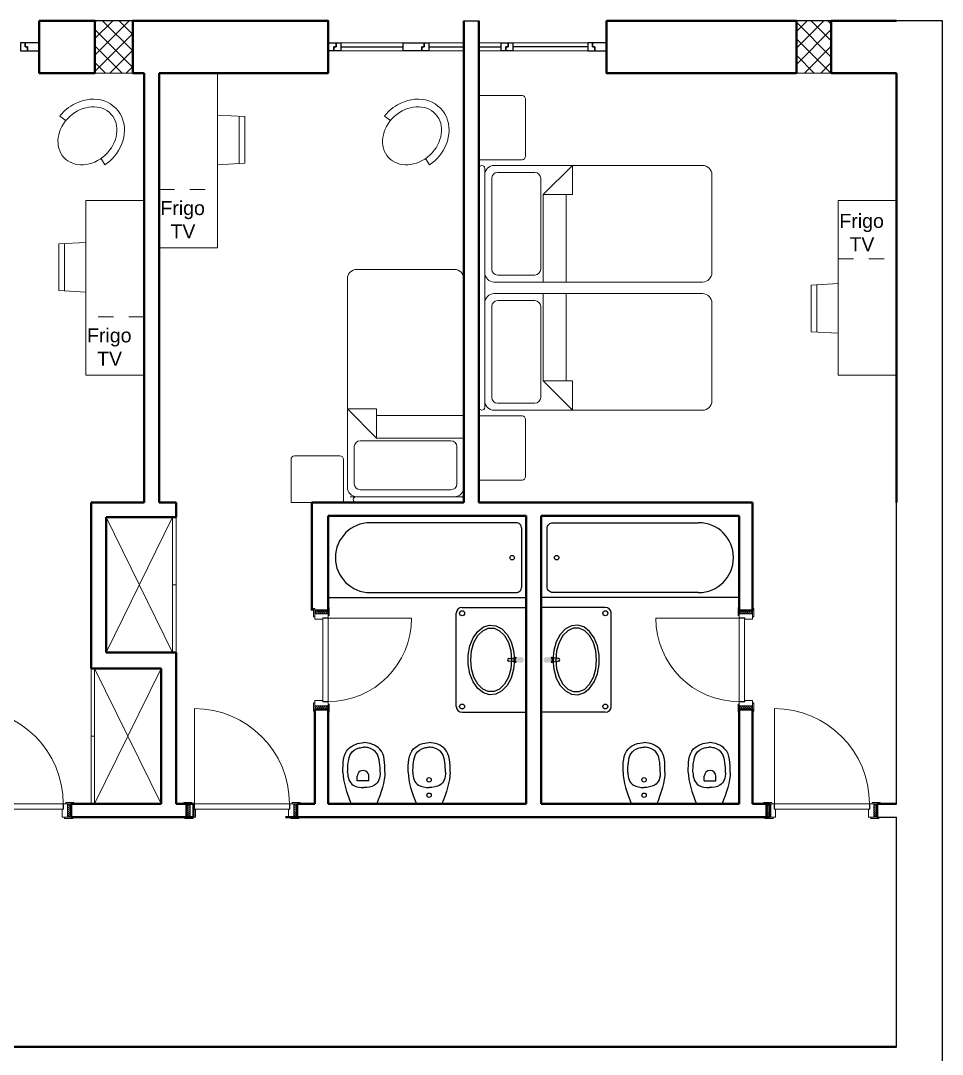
# Model space of a CAD drawing. Header units: inches. Extents: x -2770 to 3095, y -2847 to 3009.
# Drawn here: x 52 to 58.03, y 125.98 to 132.74 of the extents above; entities that cross this region are included whole.
import ezdxf

# ---------------------------------------------------------------- set-up
doc = ezdxf.new("R2010")
doc.units = ezdxf.units.IN
doc.header["$LTSCALE"] = 0.1
doc.header["$MEASUREMENT"] = 0
doc.linetypes.add('HIDDEN', pattern=[0.375, 0.25, -0.125])
for name, color, linetype, lineweight in [('ARREDI attrezzature - furniture', 175, 'Continuous', 9), ('MURATURA sezioni - section wall', 7, 'Continuous', 40), ('PILASTRI struttura - structure', 7, 'Continuous', 13), ('PORTE finestre - doors windows', 252, 'Continuous', 5), ('PROIEZIONI finissime - fine lines', 251, 'Continuous', 9)]:
    doc.layers.add(name, color=color, linetype=linetype, lineweight=lineweight)
for name, color, linetype in [('ARREDI igienici - bathroom', 173, 'Continuous'), ('MONTANTI sezioni - windows structure section', 2, 'Continuous'), ('SCRITTE - txt', 252, 'Continuous')]:
    doc.layers.add(name, color=color, linetype=linetype)
doc.layers.add('MURATURE tratteggi - wall hatch', color=7, linetype='Continuous', lineweight=18, true_color=0x949494)
doc.layers.add('VETRATE sezioni - windows sections', color=7, linetype='Continuous', true_color=0x4d79ff)
doc.styles.get("Standard").update_dxf_attribs({"font": 'Arial.ttf'})

msp = doc.modelspace()

# ---------------------------------------------------------------- hatches: boundary and pattern name
at = {"layer": 'ARREDI igienici - bathroom', "linetype": 'Continuous'}
for points in [[(55.18343, 128.5621, -0.3781731), (55.19089, 128.57056), (55.23121, 128.57561, -0.1210196), (55.23846, 128.5781), (55.26368, 128.57992, -0.5245356), (55.28946, 128.5621)], [(55.52498, 128.5621, 0.3781731), (55.51752, 128.57056), (55.4772, 128.57561, 0.1210196), (55.46995, 128.5781), (55.44473, 128.57992, 0.5245356), (55.41895, 128.5621)], [(55.18343, 128.5621, 0.3781731), (55.19089, 128.55365), (55.23121, 128.5486, 0.1210196), (55.23846, 128.54611), (55.26368, 128.54429, 0.5245356), (55.28946, 128.5621)], [(55.52498, 128.5621, -0.3781731), (55.51752, 128.55365), (55.4772, 128.5486, -0.1210196), (55.46995, 128.54611), (55.44473, 128.54429, -0.5245356), (55.41895, 128.5621)]]:
    msp.add_hatch(color=256, dxfattribs=at).paths.add_polyline_path(points, flags=0)
at = {"layer": 'MURATURE tratteggi - wall hatch', "linetype": 'Continuous'}
h = msp.add_hatch(dxfattribs=at)
h.set_pattern_fill('NET', color=256, scale=0.609375, angle=45, style=0)
h.set_pattern_definition([(45, (-95.12041, 20.45905), (-0.05386165, 0.05386165), []), (135, (-95.12041, 20.45905), (-0.05386165, -0.05386165), [])])
h.paths.add_polyline_path([(52.4848, 132.74014), (52.73236, 132.74014), (52.73236, 132.39736), (52.4848, 132.39736)])
h = msp.add_hatch(dxfattribs=at)
h.set_pattern_fill('NET', color=256, scale=0.609375, angle=45, style=0)
h.set_pattern_definition([(45, (-112.83079, 25.029454), (-0.05386165, 0.05386165), []), (135, (-112.83079, 25.029454), (-0.05386165, -0.05386165), [])])
h.paths.add_polyline_path([(57.07226, 132.74014), (57.30077, 132.74014), (57.30077, 132.39736), (57.07226, 132.39736)])
at = {"layer": 'PORTE finestre - doors windows'}
h = msp.add_hatch(dxfattribs=at)
h.set_pattern_fill('ANSI31', color=135, scale=0.076172, angle=90, style=0)
h.set_pattern_definition([(315, (21.581453, 126.654938), (0.0067327062, 0.0067327062), [])])
h.paths.add_polyline_path([(53.92351, 128.88203), (54.00843, 128.88203), (54.00843, 128.86298), (53.92351, 128.86298)])
h = msp.add_hatch(dxfattribs=at)
h.set_pattern_fill('ANSI31', color=135, scale=0.076172, angle=-90, style=0)
h.set_pattern_definition([(225, (89.126958, 126.654938), (-0.0067327062, 0.0067327062), [])])
h.paths.add_polyline_path([(56.7849, 128.88203), (56.69998, 128.88203), (56.69998, 128.86298), (56.7849, 128.86298)])
h = msp.add_hatch(dxfattribs=at)
h.set_pattern_fill('ANSI31', color=135, scale=0.076172, angle=90, style=0)
h.set_pattern_definition([(45, (21.581453, 130.46927), (0.0067327062, -0.0067327062), [])])
h.paths.add_polyline_path([(53.92351, 128.24218), (54.00843, 128.24218), (54.00843, 128.26123), (53.92351, 128.26123)])
h = msp.add_hatch(dxfattribs=at)
h.set_pattern_fill('ANSI31', color=135, scale=0.076172, angle=-90, style=0)
h.set_pattern_definition([(135, (89.126958, 130.46927), (-0.0067327062, -0.0067327062), [])])
h.paths.add_polyline_path([(56.7849, 128.24218), (56.69998, 128.24218), (56.69998, 128.26123), (56.7849, 128.26123)])
h = msp.add_hatch(dxfattribs=at)
h.set_pattern_fill('ANSI31', color=135, scale=0.076172, angle=90, style=0)
h.set_pattern_definition([(135, (50.097191, 95.193068), (0.0067327062, 0.0067327062), [])])
h.paths.add_polyline_path([(52.32428, 127.53513), (52.32428, 127.62005), (52.30524, 127.62005), (52.30524, 127.53513)])
h = msp.add_hatch(dxfattribs=at)
h.set_pattern_fill('ANSI31', color=135, scale=0.076172, angle=90, style=0)
h.set_pattern_definition([(45, (55.3151795, 95.193068), (-0.0067327062, 0.0067327062), [])])
h.paths.add_polyline_path([(53.08809, 127.53513), (53.08809, 127.62005), (53.10713, 127.62005), (53.10713, 127.53513)])
h = msp.add_hatch(dxfattribs=at)
h.set_pattern_fill('ANSI31', color=135, scale=0.076172, angle=90, style=0)
h.set_pattern_definition([(135, (51.57702, 95.193068), (0.0067327062, 0.0067327062), [])])
h.paths.add_polyline_path([(53.80411, 127.53513), (53.80411, 127.62005), (53.78506, 127.62005), (53.78506, 127.53513)])
h = msp.add_hatch(dxfattribs=at)
h.set_pattern_fill('ANSI31', color=135, scale=0.076172, angle=90, style=0)
h.set_pattern_definition([(45, (59.108539, 95.193068), (-0.0067327062, 0.0067327062), [])])
h.paths.add_polyline_path([(56.88145, 127.53513), (56.88145, 127.62005), (56.90049, 127.62005), (56.90049, 127.53513)])
h = msp.add_hatch(dxfattribs=at)
h.set_pattern_fill('ANSI31', color=135, scale=0.076172, angle=90, style=0)
h.set_pattern_definition([(135, (55.370379, 95.193068), (0.0067327062, 0.0067327062), [])])
h.paths.add_polyline_path([(57.59747, 127.53513), (57.59747, 127.62005), (57.57842, 127.62005), (57.57842, 127.53513)])

# ---------------------------------------------------------------- linework, layer by layer
for p, q in [((54.00977, 132.74014), (52.12071, 132.74014)), ((54.89717, 132.74014), (54.99619, 132.74014)), ((58.02696, 132.74014), (55.83028, 132.74014)), ((58.02696, 124.57989), (58.02696, 132.74014)), ((57.72696, 127.62139), (57.72696, 132.39736)), ((57.60128, 127.53379), (57.72696, 127.53379)), ((57.72696, 126.03379), (57.72696, 127.53379))]:
    msp.add_line(p, q)
at = {"layer": 'ARREDI attrezzature - furniture', "color": 0}
msp.add_line((57.72696, 132.34078), (57.72696, 130.86305), dxfattribs=at)
at = {"layer": 'ARREDI attrezzature - furniture', "linetype": 'Continuous'}
for p, q in [((52.29526, 132.08793), (52.25491, 132.11674)), ((54.41837, 132.08793), (54.37802, 132.11674)), ((52.52448, 131.83965), (52.54999, 131.79712)), ((54.64759, 131.83965), (54.6731, 131.79712)), ((54.9962, 131.77466), (54.9962, 130.21313)), ((55.03428, 131.77466), (55.03428, 130.25503)), ((55.41709, 131.60289), (55.6079, 131.7937)), ((55.41709, 131.60289), (55.6079, 131.60289)), ((55.41709, 130.38491), (55.6079, 130.38491)), ((55.41709, 130.38491), (55.6079, 130.19409)), ((54.32627, 130.01132), (54.13546, 130.20214)), ((54.32627, 130.01132), (54.32627, 130.20214)), ((55.03428, 130.25503), (55.03428, 130.21313)), ((53.9355, 129.59043), (54.87813, 129.59043)), ((54.1545, 129.62852), (54.83624, 129.62852)), ((54.23448, 129.62852), (54.19258, 129.62852)), ((54.83624, 129.62852), (54.87813, 129.62852)), ((52.5587, 128.61046), (52.99288, 129.49405)), ((52.99288, 128.61046), (52.5587, 129.49405)), ((52.99288, 128.61046), (52.99288, 129.49405)), ((53.01573, 128.61046), (53.01573, 129.49405)), ((53.01573, 129.05226), (52.99288, 129.05226)), ((52.45967, 128.50498), (52.45967, 127.62139)), ((52.48253, 128.50498), (52.48253, 127.62139)), ((52.91671, 128.50498), (52.48253, 127.62139)), ((52.48253, 128.50498), (52.91671, 127.62139)), ((52.45967, 128.06318), (52.48253, 128.06318))]:
    msp.add_line(p, q, dxfattribs=at)
at = {"layer": 'ARREDI attrezzature - furniture'}
for p, q in [((53.46395, 132.11318), (53.28614, 132.12311)), ((53.42696, 132.11525), (53.42696, 131.80643)), ((53.46395, 131.8085), (53.46395, 132.11318)), ((53.46395, 131.8085), (53.46395, 132.11318)), ((53.46395, 131.8085), (53.28614, 131.79857)), ((52.24759, 131.28101), (52.4254, 131.29093)), ((52.24759, 130.97632), (52.24759, 131.28101)), ((52.24759, 130.97632), (52.24759, 131.28101)), ((52.28457, 131.28307), (52.28457, 130.97425)), ((57.16829, 131.01147), (57.3461, 131.0214)), ((57.16829, 131.01147), (57.16829, 130.70679)), ((57.16829, 131.01147), (57.16829, 130.70679)), ((57.20528, 130.70472), (57.20528, 131.01354)), ((52.24759, 130.97632), (52.4254, 130.96639)), ((57.16829, 130.70679), (57.3461, 130.69686))]:
    msp.add_line(p, q, dxfattribs=at)
at = {"layer": 'ARREDI attrezzature - furniture', "linetype": 'Continuous', "lineweight": 0}
for p, q in [((56.4587, 131.7937), (55.09522, 131.7937)), ((55.6079, 131.7937), (55.6079, 131.60289)), ((55.07999, 131.11577), (55.07999, 131.70991)), ((55.11807, 131.748), (55.36182, 131.748)), ((55.39991, 131.70991), (55.39991, 131.11577)), ((56.51963, 131.73276), (56.51963, 131.09292)), ((55.41709, 131.03198), (55.41709, 131.60289)), ((55.56575, 131.03198), (55.56575, 131.60289)), ((54.19639, 131.11387), (54.83624, 131.11387)), ((55.36182, 131.07769), (55.11807, 131.07769)), ((54.13546, 131.05293), (54.13546, 129.68945)), ((54.89717, 131.05293), (54.89717, 129.68945)), ((56.4587, 131.03198), (55.09522, 131.03198)), ((56.4587, 130.95581), (55.09522, 130.95581)), ((55.41709, 130.38491), (55.41709, 130.95581)), ((55.56575, 130.38491), (55.56575, 130.95581)), ((55.07999, 130.87202), (55.07999, 130.27788)), ((55.36182, 130.91011), (55.11807, 130.91011)), ((55.39991, 130.27788), (55.39991, 130.87202)), ((56.51963, 130.89487), (56.51963, 130.25503)), ((55.6079, 130.19409), (55.6079, 130.38491)), ((54.13546, 130.20214), (54.32627, 130.20214)), ((55.11807, 130.2398), (55.36182, 130.2398)), ((54.89717, 130.15998), (54.32627, 130.15998)), ((56.4587, 130.19409), (55.09522, 130.19409)), ((54.81338, 129.99414), (54.21924, 129.99414)), ((54.89717, 130.01132), (54.32627, 130.01132)), ((54.18116, 129.95605), (54.18116, 129.7123)), ((54.85147, 129.7123), (54.85147, 129.95605)), ((54.21924, 129.67422), (54.81338, 129.67422))]:
    msp.add_line(p, q, dxfattribs=at)
at = {"layer": 'ARREDI attrezzature - furniture', "linetype": 'HIDDEN', "ltscale": 0.3}
for p, q in [((52.90528, 131.63564), (53.28614, 131.63564)), ((57.3461, 131.18433), (57.72696, 131.18433)), ((52.80626, 130.80347), (52.4254, 130.80347))]:
    msp.add_line(p, q, dxfattribs=at)
at = {"layer": 'ARREDI attrezzature - furniture', "color": 0, "flags": 128}
for points in [[(52.90528, 131.25479), (53.28614, 131.25479), (53.28614, 132.39736)], [(52.4254, 131.56519), (52.80626, 131.56519), (52.80626, 130.42261)], [(52.80626, 130.42261), (52.4254, 130.42261), (52.4254, 131.56519)], [(57.3461, 130.42261), (57.72696, 130.42261), (57.72696, 131.56519)], [(57.72696, 131.56519), (57.3461, 131.56519), (57.3461, 130.42261)]]:
    msp.add_lwpolyline(points, dxfattribs=at)
at = {"layer": 'ARREDI attrezzature - furniture', "linetype": 'Continuous', "lineweight": 0}
for points in [[(54.9962, 132.25038), (55.27803, 132.25038, -0.4142136), (55.30088, 132.22753), (55.30088, 131.85429, -0.4142136), (55.27803, 131.83144), (54.9962, 131.83144)], [(54.9962, 129.73741), (55.27803, 129.73741, 0.4142136), (55.30088, 129.76026), (55.30088, 130.1335, 0.4142136), (55.27803, 130.15636), (54.9962, 130.15636)], [(53.76716, 129.59043), (53.76716, 129.87227, -0.4142136), (53.79001, 129.89512), (54.08708, 129.89512, -0.4142136), (54.10993, 129.87227), (54.10993, 129.59043)]]:
    msp.add_lwpolyline(points, format="xyb", close=True, dxfattribs=at)
at = {"layer": 'ARREDI attrezzature - furniture', "linetype": 'Continuous'}
for centre, start, end in [((55.01524, 131.77466), 0, 180), ((55.01524, 130.21313), 180, 0), ((54.19258, 129.60947), 90, 270), ((54.87813, 129.60947), 270, 90)]:
    msp.add_arc(centre, 0.01904, start, end, dxfattribs=at)
at = {"layer": 'ARREDI attrezzature - furniture', "linetype": 'Continuous', "lineweight": 0}
for centre, radius, start, end in [((55.09522, 131.73276), 0.06094, 90, 180), ((56.4587, 131.73276), 0.06094, 0, 90), ((55.11807, 131.70991), 0.03809, 90, 180), ((55.36182, 131.70991), 0.03809, 0, 90), ((54.19639, 131.05293), 0.06094, 90, 180), ((54.83624, 131.05293), 0.06094, 0, 90), ((55.09522, 131.09292), 0.06094, 180, 270), ((55.11807, 131.11577), 0.03809, 180, 270), ((55.36182, 131.11577), 0.03809, 270, 0), ((56.4587, 131.09292), 0.06094, 270, 0), ((55.09522, 130.89487), 0.06094, 90, 180), ((56.4587, 130.89487), 0.06094, 0, 90), ((55.11807, 130.87202), 0.03809, 90, 180), ((55.36182, 130.87202), 0.03809, 360, 90), ((55.11807, 130.27788), 0.03809, 180, 270), ((55.36182, 130.27788), 0.03809, 270, 0), ((55.09522, 130.25503), 0.06094, 180, 270), ((56.4587, 130.25503), 0.06094, 270, 0), ((54.21924, 129.95605), 0.03809, 90, 180), ((54.81338, 129.95605), 0.03809, 0, 90), ((54.19639, 129.68945), 0.06094, 180, 270), ((54.21924, 129.7123), 0.03809, 180, 270), ((54.81338, 129.7123), 0.03809, 270, 0), ((54.83624, 129.68945), 0.06094, 270, 0)]:
    msp.add_arc(centre, radius, start, end, dxfattribs=at)
at = {"layer": 'ARREDI attrezzature - furniture', "linetype": 'Continuous'}
for centre in [(52.43571, 131.98764), (54.55882, 131.98764)]:
    msp.add_ellipse(centre, major_axis=(-0.15391, -0.14209), ratio=0.8181818, start_param=-1.5707963, end_param=4.712389, dxfattribs=at)
for points in [[(52.54999, 131.79712), (52.59829, 131.82997), (52.63742, 131.87738), (52.68307, 131.98967), (52.68491, 132.05634), (52.63514, 132.16708), (52.58314, 132.20822), (52.46335, 132.23505), (52.39703, 132.22244), (52.32112, 132.17901), (52.30263, 132.16542), (52.28587, 132.14995), (52.27473, 132.13967), (52.26436, 132.12854), (52.25491, 132.11674)], [(54.6731, 131.79712), (54.7214, 131.82997), (54.76053, 131.87738), (54.80618, 131.98967), (54.80802, 132.05634), (54.75825, 132.16708), (54.70625, 132.20822), (54.58646, 132.23505), (54.52014, 132.22244), (54.44423, 132.17901), (54.42574, 132.16542), (54.40897, 132.14995), (54.39784, 132.13967), (54.38747, 132.12854), (54.37802, 132.11674)]]:
    msp.add_open_spline(points, degree=3, knots=[1.3888522, 1.3888522, 1.3888522, 1.3888522, 2.091972, 2.091972, 2.874194, 2.874194, 3.656416, 3.656416, 4.438638, 4.438638, 4.712389, 4.712389, 4.712389, 4.8943341, 4.8943341, 4.8943341, 4.8943341], dxfattribs=at)
at = {"layer": 'ARREDI igienici - bathroom'}
for p, q in [((54.00977, 128.96963), (55.30469, 128.96963)), ((56.69864, 128.96963), (55.40372, 128.96963)), ((54.20029, 127.77049), (54.20029, 127.80096)), ((54.27646, 127.77049), (54.20029, 127.77049)), ((54.27646, 127.77049), (54.27646, 127.80095)), ((56.47004, 127.77049), (56.47004, 127.80095)), ((56.47004, 127.77049), (56.54621, 127.77049)), ((56.54621, 127.77049), (56.54621, 127.80096)), ((54.3274, 127.62148), (54.16051, 127.6213)), ((54.75396, 127.62174), (54.58707, 127.62156)), ((55.99254, 127.62174), (56.15942, 127.62156)), ((56.4191, 127.62148), (56.58599, 127.6213))]:
    msp.add_line(p, q, dxfattribs=at)
at = {"layer": 'ARREDI igienici - bathroom', "linetype": 'Continuous'}
for p, q in [((54.84766, 128.25742), (54.84766, 128.86679)), ((54.88575, 128.90488), (55.30469, 128.90488)), ((55.82266, 128.90488), (55.40372, 128.90488)), ((55.86075, 128.25742), (55.86075, 128.86679)), ((54.98832, 128.74853), (55.02516, 128.77712)), ((55.02516, 128.77712), (55.06578, 128.78977)), ((55.06578, 128.78977), (55.10717, 128.78553)), ((55.10717, 128.78553), (55.14627, 128.76472)), ((55.60124, 128.78553), (55.56214, 128.76472)), ((55.64263, 128.78977), (55.60124, 128.78553)), ((55.68325, 128.77712), (55.64263, 128.78977)), ((55.72009, 128.74853), (55.68325, 128.77712)), ((54.958, 128.70612), (54.98832, 128.74853)), ((54.96377, 128.67535), (54.98867, 128.72041)), ((54.98867, 128.72041), (55.02067, 128.75265)), ((55.02067, 128.75265), (55.05716, 128.76944)), ((55.05716, 128.76944), (55.09519, 128.76944)), ((55.09519, 128.76944), (55.13169, 128.75265)), ((55.13169, 128.75265), (55.16368, 128.72041)), ((55.14627, 128.76472), (55.18016, 128.72888)), ((55.16368, 128.72041), (55.18859, 128.67535)), ((55.18016, 128.72888), (55.20634, 128.68067)), ((55.52825, 128.72888), (55.50207, 128.68067)), ((55.54473, 128.72041), (55.51982, 128.67535)), ((55.56214, 128.76472), (55.52825, 128.72888)), ((55.57672, 128.75265), (55.54473, 128.72041)), ((55.61322, 128.76944), (55.57672, 128.75265)), ((55.65125, 128.76944), (55.61322, 128.76944)), ((55.68774, 128.75265), (55.65125, 128.76944)), ((55.71974, 128.72041), (55.68774, 128.75265)), ((55.74464, 128.67535), (55.71974, 128.72041)), ((55.75041, 128.70612), (55.72009, 128.74853)), ((54.92525, 128.59318), (54.93645, 128.65302)), ((54.93645, 128.65302), (54.958, 128.70612)), ((54.94797, 128.62112), (54.96377, 128.67535)), ((55.18859, 128.67535), (55.20439, 128.62112)), ((55.20634, 128.68067), (55.22287, 128.62367)), ((55.50207, 128.68067), (55.48554, 128.62367)), ((55.51982, 128.67535), (55.50402, 128.62112)), ((55.76044, 128.62112), (55.74464, 128.67535)), ((55.77196, 128.65302), (55.75041, 128.70612)), ((55.78316, 128.59318), (55.77196, 128.65302)), ((54.92525, 128.53103), (54.92525, 128.59318)), ((54.94256, 128.5621), (54.94797, 128.62112)), ((55.19089, 128.57056), (55.23121, 128.57561)), ((55.20439, 128.62112), (55.2098, 128.5621)), ((55.22287, 128.62367), (55.22852, 128.5621)), ((55.51752, 128.57056), (55.4772, 128.57561)), ((55.48554, 128.62367), (55.47989, 128.5621)), ((55.50402, 128.62112), (55.49861, 128.5621)), ((55.76585, 128.5621), (55.76044, 128.62112)), ((55.78316, 128.53103), (55.78316, 128.59318)), ((54.93645, 128.47119), (54.92525, 128.53103)), ((54.94797, 128.50309), (54.94256, 128.5621)), ((55.23121, 128.5486), (55.19089, 128.55365)), ((55.2098, 128.5621), (55.20439, 128.50309)), ((55.22852, 128.5621), (55.22287, 128.50054)), ((55.4772, 128.5486), (55.51752, 128.55365)), ((55.47989, 128.5621), (55.48554, 128.50054)), ((55.49861, 128.5621), (55.50402, 128.50309)), ((55.76044, 128.50309), (55.76585, 128.5621)), ((55.77196, 128.47119), (55.78316, 128.53103)), ((54.958, 128.41809), (54.93645, 128.47119)), ((54.96377, 128.44885), (54.94797, 128.50309)), ((54.98867, 128.4038), (54.96377, 128.44885)), ((55.18859, 128.44885), (55.16368, 128.4038)), ((55.20634, 128.44354), (55.18016, 128.39533)), ((55.20439, 128.50309), (55.18859, 128.44885)), ((55.22287, 128.50054), (55.20634, 128.44354)), ((55.48554, 128.50054), (55.50207, 128.44354)), ((55.50207, 128.44354), (55.52825, 128.39533)), ((55.50402, 128.50309), (55.51982, 128.44885)), ((55.51982, 128.44885), (55.54473, 128.4038)), ((55.71974, 128.4038), (55.74464, 128.44885)), ((55.74464, 128.44885), (55.76044, 128.50309)), ((55.75041, 128.41809), (55.77196, 128.47119)), ((54.98832, 128.37568), (54.958, 128.41809)), ((55.02516, 128.34709), (54.98832, 128.37568)), ((55.02067, 128.37156), (54.98867, 128.4038)), ((55.05716, 128.35476), (55.02067, 128.37156)), ((55.13169, 128.37156), (55.09519, 128.35476)), ((55.16368, 128.4038), (55.13169, 128.37156)), ((55.18016, 128.39533), (55.14627, 128.35949)), ((55.52825, 128.39533), (55.56214, 128.35949)), ((55.54473, 128.4038), (55.57672, 128.37156)), ((55.57672, 128.37156), (55.61322, 128.35476)), ((55.65125, 128.35476), (55.68774, 128.37156)), ((55.68325, 128.34709), (55.72009, 128.37568)), ((55.68774, 128.37156), (55.71974, 128.4038)), ((55.72009, 128.37568), (55.75041, 128.41809)), ((55.06578, 128.33444), (55.02516, 128.34709)), ((55.09519, 128.35476), (55.05716, 128.35476)), ((55.10717, 128.33868), (55.06578, 128.33444)), ((55.14627, 128.35949), (55.10717, 128.33868)), ((55.56214, 128.35949), (55.60124, 128.33868)), ((55.60124, 128.33868), (55.64263, 128.33444)), ((55.61322, 128.35476), (55.65125, 128.35476)), ((55.64263, 128.33444), (55.68325, 128.34709)), ((54.88575, 128.21933), (55.30469, 128.21933)), ((55.82266, 128.21933), (55.40372, 128.21933))]:
    msp.add_line(p, q, dxfattribs=at)
at = {"layer": 'ARREDI igienici - bathroom'}
for points in [[(54.28584, 129.0018), (55.23799, 129.0018, 0.4142136), (55.27608, 129.03989), (55.27608, 129.42074, 0.4142136), (55.23799, 129.45883), (54.28584, 129.45883)], [(56.43204, 129.0018), (55.47989, 129.0018, -0.4142136), (55.4418, 129.03989), (55.4418, 129.42074, -0.4142136), (55.47989, 129.45883), (56.43204, 129.45883)]]:
    msp.add_lwpolyline(points, format="xyb", dxfattribs=at)
for centre, radius in [((55.21341, 129.23031), 0.01443), ((55.50447, 129.23031), 0.01443), ((54.67026, 127.77809), 0.01428), ((56.07624, 127.77809), 0.01428), ((54.67026, 127.67756), 0.01428), ((56.07624, 127.67756), 0.01428)]:
    msp.add_circle(centre, radius, dxfattribs=at)
at = {"layer": 'ARREDI igienici - bathroom', "linetype": 'Continuous'}
for centre in [(54.88575, 128.86679), (55.82266, 128.86679), (54.88575, 128.25742), (55.82266, 128.25742)]:
    msp.add_circle(centre, 0.01617, dxfattribs=at)
at = {"layer": 'ARREDI igienici - bathroom'}
for centre, radius, start, end in [((54.28584, 129.23031), 0.22852, 90, 270), ((56.43204, 129.23031), 0.22852, 270, 90), ((54.23838, 127.80096), 0.03809, 359.998251, 179.998251), ((56.50812, 127.80096), 0.03809, 0.001749, 180.001749)]:
    msp.add_arc(centre, radius, start, end, dxfattribs=at)
at = {"layer": 'ARREDI igienici - bathroom', "linetype": 'Continuous'}
for centre, radius, start, end in [((54.88575, 128.86679), 0.03809, 90, 180), ((55.82266, 128.86679), 0.03809, 0, 90), ((55.23991, 128.5621), 0.01606, 95.169607, 264.830393), ((55.24044, 128.5621), 0.01606, 95.169607, 264.830393), ((55.46797, 128.5621), 0.01606, 275.169607, 84.830393), ((55.4685, 128.5621), 0.01606, 275.169607, 84.830393), ((55.19195, 128.5621), 0.00852, 97.138925, 262.861075), ((55.24011, 128.5621), 0.01036, 90, 270), ((55.4683, 128.5621), 0.01036, 270, 90), ((55.51646, 128.5621), 0.00852, 277.138925, 82.861075), ((54.88575, 128.25742), 0.03809, 180, 270), ((55.82266, 128.25742), 0.03809, 270, 0)]:
    msp.add_arc(centre, radius, start, end, dxfattribs=at)
at = {"layer": 'ARREDI igienici - bathroom'}
for points, knots in [([(54.10698, 127.82693), (54.10692, 127.88581), (54.10513, 127.98012), (54.20678, 128.02127), (54.24392, 128.0213)], [0, 0, 0, 0, 0.21688736, 0.36315259, 0.36315259, 0.36315259, 0.36315259]), ([(54.13744, 127.82696), (54.13741, 127.86424), (54.1422, 127.92238), (54.16878, 127.96559), (54.1888, 127.97918), (54.22315, 127.98925), (54.23396, 127.99082), (54.24394, 127.99083)], [0, 0, 0, 0, 0.15486023, 0.15486023, 0.2726293, 0.2726293, 0.32424343, 0.32424343, 0.32424343, 0.32424343]), ([(54.38119, 127.8272), (54.38114, 127.88607), (54.38279, 127.9804), (54.28105, 128.02134), (54.24392, 128.0213)], [0, 0, 0, 0, 0.21687107, 0.36313629, 0.36313629, 0.36313629, 0.36313629]), ([(54.35073, 127.82717), (54.35069, 127.86445), (54.34582, 127.92258), (54.31916, 127.96573), (54.29911, 127.97929), (54.26474, 127.98929), (54.25393, 127.99084), (54.24394, 127.99083)], [0, 0, 0, 0, 0.15486023, 0.15486023, 0.2726293, 0.2726293, 0.32424343, 0.32424343, 0.32424343, 0.32424343]), ([(54.53354, 127.8272), (54.53348, 127.88607), (54.53169, 127.98039), (54.63334, 128.02153), (54.67048, 128.02157)], [0, 0, 0, 0, 0.21688736, 0.36315259, 0.36315259, 0.36315259, 0.36315259]), ([(54.56401, 127.82723), (54.56397, 127.8645), (54.56876, 127.92264), (54.59534, 127.96585), (54.61537, 127.97945), (54.64971, 127.98951), (54.66052, 127.99109), (54.67051, 127.9911)], [0, 0, 0, 0, 0.15486023, 0.15486023, 0.2726293, 0.2726293, 0.32424343, 0.32424343, 0.32424343, 0.32424343]), ([(54.80776, 127.82746), (54.8077, 127.88633), (54.80936, 127.98066), (54.70762, 128.0216), (54.67048, 128.02157)], [0, 0, 0, 0, 0.21687107, 0.36313629, 0.36313629, 0.36313629, 0.36313629]), ([(54.77729, 127.82743), (54.77725, 127.86471), (54.77238, 127.92284), (54.74572, 127.966), (54.72567, 127.97956), (54.6913, 127.98955), (54.6805, 127.99111), (54.67051, 127.9911)], [0, 0, 0, 0, 0.15486023, 0.15486023, 0.2726293, 0.2726293, 0.32424343, 0.32424343, 0.32424343, 0.32424343]), ([(55.93874, 127.82746), (55.93879, 127.88633), (55.93714, 127.98066), (56.03888, 128.0216), (56.07602, 128.02157)], [0, 0, 0, 0, 0.21687107, 0.36313629, 0.36313629, 0.36313629, 0.36313629]), ([(55.96921, 127.82743), (55.96924, 127.86471), (55.97411, 127.92284), (56.00077, 127.966), (56.02083, 127.97956), (56.05519, 127.98955), (56.066, 127.99111), (56.07599, 127.9911)], [0, 0, 0, 0, 0.15486023, 0.15486023, 0.2726293, 0.2726293, 0.32424343, 0.32424343, 0.32424343, 0.32424343]), ([(56.18249, 127.82723), (56.18253, 127.8645), (56.17773, 127.92264), (56.15116, 127.96585), (56.13113, 127.97945), (56.09678, 127.98951), (56.08598, 127.99109), (56.07599, 127.9911)], [0, 0, 0, 0, 0.15486023, 0.15486023, 0.2726293, 0.2726293, 0.32424343, 0.32424343, 0.32424343, 0.32424343]), ([(56.21296, 127.8272), (56.21301, 127.88607), (56.2148, 127.98039), (56.11316, 128.02153), (56.07602, 128.02157)], [0, 0, 0, 0, 0.21688736, 0.36315259, 0.36315259, 0.36315259, 0.36315259]), ([(56.3653, 127.8272), (56.36536, 127.88607), (56.3637, 127.9804), (56.46544, 128.02134), (56.50258, 128.0213)], [0, 0, 0, 0, 0.21687107, 0.36313629, 0.36313629, 0.36313629, 0.36313629]), ([(56.39577, 127.82717), (56.39581, 127.86445), (56.40067, 127.92258), (56.42734, 127.96573), (56.44739, 127.97929), (56.48175, 127.98929), (56.49256, 127.99084), (56.50255, 127.99083)], [0, 0, 0, 0, 0.15486023, 0.15486023, 0.2726293, 0.2726293, 0.32424343, 0.32424343, 0.32424343, 0.32424343]), ([(56.60905, 127.82696), (56.60909, 127.86424), (56.6043, 127.92238), (56.57772, 127.96559), (56.55769, 127.97918), (56.52335, 127.98925), (56.51254, 127.99082), (56.50255, 127.99083)], [0, 0, 0, 0, 0.15486023, 0.15486023, 0.2726293, 0.2726293, 0.32424343, 0.32424343, 0.32424343, 0.32424343]), ([(56.63952, 127.82693), (56.63957, 127.88581), (56.64137, 127.98012), (56.53972, 128.02127), (56.50258, 128.0213)], [0, 0, 0, 0, 0.21688736, 0.36315259, 0.36315259, 0.36315259, 0.36315259]), ([(54.13744, 127.82696), (54.13781, 127.79219), (54.15389, 127.7354), (54.22034, 127.72802), (54.24419, 127.72804)], [0, 0, 0, 0, 0.13693795, 0.23089304, 0.23089304, 0.23089304, 0.23089304]), ([(54.35045, 127.82696), (54.35008, 127.79219), (54.334, 127.7354), (54.26755, 127.72802), (54.24369, 127.72804)], [0, 0, 0, 0, 0.13693795, 0.23089304, 0.23089304, 0.23089304, 0.23089304]), ([(54.56401, 127.82723), (54.56437, 127.79246), (54.58045, 127.73566), (54.6469, 127.72828), (54.67076, 127.72831)], [0, 0, 0, 0, 0.13693795, 0.23089304, 0.23089304, 0.23089304, 0.23089304]), ([(54.77701, 127.82723), (54.77664, 127.79246), (54.76056, 127.73566), (54.69411, 127.72828), (54.67026, 127.72831)], [0, 0, 0, 0, 0.13693795, 0.23089304, 0.23089304, 0.23089304, 0.23089304]), ([(55.96949, 127.82723), (55.96985, 127.79246), (55.98593, 127.73566), (56.05238, 127.72828), (56.07624, 127.72831)], [0, 0, 0, 0, 0.13693795, 0.23089304, 0.23089304, 0.23089304, 0.23089304]), ([(56.18249, 127.82723), (56.18212, 127.79246), (56.16604, 127.73566), (56.09959, 127.72828), (56.07574, 127.72831)], [0, 0, 0, 0, 0.13693795, 0.23089304, 0.23089304, 0.23089304, 0.23089304]), ([(56.39605, 127.82696), (56.39642, 127.79219), (56.4125, 127.7354), (56.47895, 127.72802), (56.5028, 127.72804)], [0, 0, 0, 0, 0.13693795, 0.23089304, 0.23089304, 0.23089304, 0.23089304]), ([(56.60905, 127.82696), (56.60869, 127.79219), (56.59261, 127.7354), (56.52616, 127.72802), (56.5023, 127.72804)], [0, 0, 0, 0, 0.13693795, 0.23089304, 0.23089304, 0.23089304, 0.23089304])]:
    msp.add_open_spline(points, degree=3, knots=knots, dxfattribs=at)
for points in [[(54.10698, 127.82693), (54.10698, 127.76641), (54.13159, 127.69131), (54.16051, 127.6213)], [(54.38086, 127.82693), (54.38086, 127.76641), (54.35624, 127.69131), (54.32732, 127.6213)], [(54.53354, 127.8272), (54.53354, 127.76668), (54.55815, 127.69158), (54.58707, 127.62156)], [(54.80742, 127.8272), (54.80742, 127.76668), (54.78281, 127.69158), (54.75388, 127.62156)], [(55.93908, 127.8272), (55.93908, 127.76668), (55.96369, 127.69158), (55.99261, 127.62156)], [(56.21296, 127.8272), (56.21296, 127.76668), (56.18835, 127.69158), (56.15942, 127.62156)], [(56.36564, 127.82693), (56.36564, 127.76641), (56.39025, 127.69131), (56.41917, 127.6213)], [(56.63952, 127.82693), (56.63952, 127.76641), (56.61491, 127.69131), (56.58599, 127.6213)]]:
    msp.add_open_spline(points, degree=3, dxfattribs=at)
at = {"layer": 'MONTANTI sezioni - windows structure section', "flags": 128}
for points in [[(51.99884, 132.5421), (52.04454, 132.5421), (52.04454, 132.56878), (52.02931, 132.56878), (52.02931, 132.59549), (51.99884, 132.59549), (51.99884, 132.5421)], [(52.12071, 132.59545), (52.02931, 132.59547), (52.02931, 132.56878), (52.04454, 132.56878), (52.04454, 132.54208), (52.12071, 132.54205), (52.12071, 132.59545)], [(54.00977, 132.59545), (54.06309, 132.59544), (54.06309, 132.56875), (54.04786, 132.56875), (54.04786, 132.54204), (54.00977, 132.54205), (54.00977, 132.59545)], [(54.09356, 132.54207), (54.04786, 132.54207), (54.04786, 132.56875), (54.06309, 132.56875), (54.06309, 132.59546), (54.09356, 132.59546), (54.09356, 132.54207)], [(54.49987, 132.5955), (54.63698, 132.59552), (54.63698, 132.56883), (54.62174, 132.56883), (54.62174, 132.54213), (54.49987, 132.5421), (54.49987, 132.5955)], [(54.66745, 132.54215), (54.62174, 132.54215), (54.62174, 132.56883), (54.63698, 132.56883), (54.63698, 132.59554), (54.66744, 132.59554), (54.66744, 132.54215)], [(55.14222, 132.59549), (55.18793, 132.59549), (55.18793, 132.56881), (55.17269, 132.56881), (55.17269, 132.5421), (55.14223, 132.5421), (55.14223, 132.59549)], [(55.2184, 132.54212), (55.17269, 132.54212), (55.17269, 132.56881), (55.18793, 132.56881), (55.18793, 132.59552), (55.21839, 132.59552), (55.21839, 132.54212)], [(55.70841, 132.5421), (55.75411, 132.5421), (55.75411, 132.56878), (55.73888, 132.56878), (55.73888, 132.59549), (55.70841, 132.59549), (55.70841, 132.5421)], [(55.83028, 132.59545), (55.73888, 132.59547), (55.73888, 132.56878), (55.75411, 132.56878), (55.75411, 132.54208), (55.83028, 132.54205), (55.83028, 132.59545)]]:
    msp.add_lwpolyline(points, dxfattribs=at)
at = {"layer": 'MURATURA sezioni - section wall'}
for p, q in [((54.89717, 132.74014), (54.89717, 129.59043)), ((54.99619, 132.74014), (54.9962, 129.59043)), ((54.89717, 132.5421), (54.89717, 129.59043)), ((52.80626, 132.39736), (52.80626, 129.59043)), ((52.90528, 132.39736), (52.90528, 129.59043)), ((57.72696, 132.39736), (57.72696, 129.59043)), ((52.80626, 129.59043), (52.45967, 129.59043)), ((52.45967, 128.50498), (52.45967, 129.59043)), ((53.01573, 129.59043), (52.90528, 129.59043)), ((53.01573, 129.49405), (53.01573, 129.59043)), ((53.90313, 129.59043), (54.89717, 129.59043)), ((53.90313, 129.59043), (53.90313, 128.88583)), ((56.78624, 129.59043), (54.9962, 129.59043)), ((56.78624, 129.59043), (56.78624, 128.88583)), ((53.01573, 129.49405), (52.5587, 129.49405)), ((52.5587, 128.61046), (52.5587, 129.49405)), ((54.00977, 129.50283), (55.30469, 129.50283)), ((54.00977, 129.50283), (54.00977, 128.88583)), ((55.30469, 129.50283), (55.30469, 127.62139)), ((55.40372, 129.50283), (55.40372, 127.62139)), ((56.69864, 129.50283), (55.40372, 129.50283)), ((56.69864, 129.50283), (56.69864, 128.88583)), ((53.92217, 128.88583), (54.00977, 128.88583)), ((56.78624, 128.88583), (56.69864, 128.88583)), ((52.5587, 128.61046), (53.01573, 128.61046)), ((53.01573, 128.61046), (53.01573, 127.62139)), ((52.45967, 128.50498), (52.91671, 128.50498)), ((52.91671, 127.62139), (52.91671, 128.50498)), ((53.92217, 128.23837), (53.92217, 127.62139)), ((53.92217, 128.23837), (54.00977, 128.23837)), ((54.00977, 128.23837), (54.00977, 127.62139)), ((56.69864, 128.23837), (56.69864, 127.62139)), ((56.78624, 128.23837), (56.69864, 128.23837)), ((56.78624, 128.23837), (56.78624, 127.62139)), ((52.91671, 127.62139), (52.32809, 127.62139)), ((52.32809, 127.62139), (52.32809, 127.53379)), ((53.01573, 127.62139), (53.12999, 127.62139)), ((53.11951, 127.62139), (53.03477, 127.62139)), ((53.08428, 127.62139), (53.08428, 127.53379)), ((53.12999, 127.62139), (53.12999, 127.53379)), ((53.80792, 127.62139), (53.92217, 127.62139)), ((53.80792, 127.62139), (53.80792, 127.53379)), ((54.00977, 127.62139), (55.30469, 127.62139)), ((56.69864, 127.62139), (55.40372, 127.62139)), ((56.90049, 127.62139), (56.78624, 127.62139)), ((56.87764, 127.62139), (56.87764, 127.53379)), ((56.90049, 127.62139), (56.90049, 127.53379)), ((57.60128, 127.62139), (57.60128, 127.53379)), ((57.72696, 127.62139), (57.60128, 127.62139)), ((52.32809, 127.53379), (53.12999, 127.53379)), ((53.73174, 127.53379), (56.90049, 127.53379)), ((51.43809, 126.03379), (57.72696, 126.03379))]:
    msp.add_line(p, q, dxfattribs=at)
at = {"layer": 'MURATURA sezioni - section wall', "linetype": 'Continuous'}
for points in [[(52.12071, 132.74014), (52.4848, 132.74014), (52.4848, 132.39736), (52.12071, 132.39736)], [(55.83028, 132.74014), (57.07226, 132.74014), (57.07226, 132.39736), (55.83028, 132.39736)]]:
    msp.add_lwpolyline(points, close=True, dxfattribs=at)
for points in [[(52.80626, 132.39736), (52.73236, 132.39736), (52.73236, 132.74014), (54.00977, 132.74014), (54.00977, 132.39736), (52.90528, 132.39736)], [(57.72696, 132.39736), (57.30077, 132.39736), (57.30077, 132.74014), (57.72696, 132.74014)]]:
    msp.add_lwpolyline(points, dxfattribs=at)
at = {"layer": 'PILASTRI struttura - structure', "linetype": 'Continuous'}
for points in [[(52.4848, 132.74014), (52.73236, 132.74014), (52.73236, 132.39736), (52.4848, 132.39736)], [(57.07226, 132.74014), (57.30077, 132.74014), (57.30077, 132.39736), (57.07226, 132.39736)]]:
    msp.add_lwpolyline(points, close=True, dxfattribs=at)
at = {"layer": 'PORTE finestre - doors windows'}
for p, q in [((53.92217, 128.89692), (53.91447, 128.89692)), ((53.91447, 128.89692), (53.91447, 128.84394)), ((53.92217, 128.84394), (53.91447, 128.84394)), ((53.92217, 128.89692), (53.92217, 128.86298)), ((53.92217, 128.88583), (54.00977, 128.88583)), ((53.92217, 128.86298), (53.92217, 128.82871)), ((53.92217, 128.86298), (54.00977, 128.86298)), ((54.01748, 128.90454), (54.00977, 128.90454)), ((54.00977, 128.90454), (54.00977, 128.85156)), ((54.00977, 128.86298), (54.00977, 128.83632)), ((54.00977, 128.85156), (54.01748, 128.85156)), ((54.01748, 128.90454), (54.01748, 128.8706)), ((54.01748, 128.8706), (54.01748, 128.85156)), ((56.69093, 128.90454), (56.69864, 128.90454)), ((56.69093, 128.90454), (56.69093, 128.8706)), ((56.69093, 128.8706), (56.69093, 128.85156)), ((56.69864, 128.85156), (56.69093, 128.85156)), ((56.69864, 128.90454), (56.69864, 128.85156)), ((56.78624, 128.88583), (56.69864, 128.88583)), ((56.69864, 128.86298), (56.69864, 128.83632)), ((56.78624, 128.86298), (56.69864, 128.86298)), ((56.78624, 128.89692), (56.79394, 128.89692)), ((56.78624, 128.89692), (56.78624, 128.86298)), ((56.78624, 128.86298), (56.78624, 128.82871)), ((56.78624, 128.84394), (56.79394, 128.84394)), ((56.79394, 128.89692), (56.79394, 128.84394)), ((53.92217, 128.82871), (53.97415, 128.82871)), ((53.97415, 128.83632), (53.97415, 128.82871)), ((53.97415, 128.83632), (54.00977, 128.83632)), ((53.97549, 128.83498), (53.97549, 128.28923)), ((53.97549, 128.83498), (54.00977, 128.83498)), ((54.00977, 128.83498), (54.00977, 128.28923)), ((56.73426, 128.83632), (56.69864, 128.83632)), ((56.69864, 128.83498), (56.69864, 128.28923)), ((56.73292, 128.83498), (56.69864, 128.83498)), ((56.73292, 128.83498), (56.73292, 128.28923)), ((56.73426, 128.83632), (56.73426, 128.82871)), ((56.78624, 128.82871), (56.73426, 128.82871)), ((53.92217, 128.28027), (53.91447, 128.28027)), ((53.91447, 128.22729), (53.91447, 128.28027)), ((53.92217, 128.2955), (53.97415, 128.2955)), ((53.92217, 128.26123), (53.92217, 128.2955)), ((53.92217, 128.26123), (54.00977, 128.26123)), ((53.92217, 128.22729), (53.92217, 128.26123)), ((53.92217, 128.23837), (54.00977, 128.23837)), ((53.97415, 128.28789), (53.97415, 128.2955)), ((53.97415, 128.28789), (54.00977, 128.28789)), ((53.97549, 128.28923), (54.00977, 128.28923)), ((54.00977, 128.26123), (54.00977, 128.28789)), ((54.00977, 128.27265), (54.01748, 128.27265)), ((54.00977, 128.21967), (54.00977, 128.27265)), ((54.01748, 128.25361), (54.01748, 128.27265)), ((54.01748, 128.21967), (54.01748, 128.25361)), ((56.69093, 128.25361), (56.69093, 128.27265)), ((56.69864, 128.27265), (56.69093, 128.27265)), ((56.69093, 128.21967), (56.69093, 128.25361)), ((56.73292, 128.28923), (56.69864, 128.28923)), ((56.73426, 128.28789), (56.69864, 128.28789)), ((56.69864, 128.26123), (56.69864, 128.28789)), ((56.69864, 128.21967), (56.69864, 128.27265)), ((56.78624, 128.26123), (56.69864, 128.26123)), ((56.78624, 128.23837), (56.69864, 128.23837)), ((56.78624, 128.2955), (56.73426, 128.2955)), ((56.73426, 128.28789), (56.73426, 128.2955)), ((56.78624, 128.26123), (56.78624, 128.2955)), ((56.78624, 128.28027), (56.79394, 128.28027)), ((56.78624, 128.22729), (56.78624, 128.26123)), ((56.79394, 128.22729), (56.79394, 128.28027)), ((53.92217, 128.22729), (53.91447, 128.22729)), ((54.01748, 128.21967), (54.00977, 128.21967)), ((56.69093, 128.21967), (56.69864, 128.21967)), ((56.78624, 128.22729), (56.79394, 128.22729)), ((52.31285, 127.6291), (52.29381, 127.6291)), ((52.29381, 127.62139), (52.29381, 127.6291)), ((52.34679, 127.6291), (52.31285, 127.6291)), ((52.34679, 127.6291), (52.34679, 127.62139)), ((53.06558, 127.6291), (53.06558, 127.62139)), ((53.06558, 127.6291), (53.09952, 127.6291)), ((53.09952, 127.6291), (53.11856, 127.6291)), ((53.11856, 127.62139), (53.11856, 127.6291)), ((53.79268, 127.6291), (53.77364, 127.6291)), ((53.77364, 127.62139), (53.77364, 127.6291)), ((53.82662, 127.6291), (53.79268, 127.6291)), ((53.82662, 127.6291), (53.82662, 127.62139)), ((56.85894, 127.6291), (56.85894, 127.62139)), ((56.85894, 127.6291), (56.89288, 127.6291)), ((56.89288, 127.6291), (56.91192, 127.6291)), ((56.91192, 127.62139), (56.91192, 127.6291)), ((57.58604, 127.6291), (57.567, 127.6291)), ((57.567, 127.62139), (57.567, 127.6291)), ((57.61998, 127.6291), (57.58604, 127.6291)), ((57.61998, 127.6291), (57.61998, 127.62139)), ((51.65531, 127.62139), (52.27724, 127.62139)), ((51.65531, 127.58711), (52.27724, 127.58711)), ((52.27096, 127.53379), (52.27096, 127.58577)), ((52.27858, 127.58577), (52.27096, 127.58577)), ((52.27724, 127.58711), (52.27724, 127.62139)), ((52.27858, 127.58577), (52.27858, 127.62139)), ((52.30524, 127.62139), (52.27858, 127.62139)), ((52.34679, 127.62139), (52.29381, 127.62139)), ((52.30524, 127.53379), (52.30524, 127.62139)), ((52.32809, 127.53379), (52.32809, 127.62139)), ((53.06558, 127.62139), (53.11856, 127.62139)), ((53.08428, 127.62139), (53.08428, 127.53379)), ((53.10713, 127.62139), (53.13379, 127.62139)), ((53.10713, 127.53379), (53.10713, 127.62139)), ((53.13379, 127.58577), (53.13379, 127.62139)), ((53.13379, 127.58577), (53.14141, 127.58577)), ((53.13514, 127.62139), (53.75706, 127.62139)), ((53.13514, 127.58711), (53.13514, 127.62139)), ((53.13514, 127.58711), (53.75706, 127.58711)), ((53.14141, 127.53379), (53.14141, 127.58577)), ((53.75079, 127.53379), (53.75079, 127.58577)), ((53.7584, 127.58577), (53.75079, 127.58577)), ((53.75706, 127.58711), (53.75706, 127.62139)), ((53.7584, 127.58577), (53.7584, 127.62139)), ((53.78506, 127.62139), (53.7584, 127.62139)), ((53.82662, 127.62139), (53.77364, 127.62139)), ((53.78506, 127.53379), (53.78506, 127.62139)), ((53.80792, 127.53379), (53.80792, 127.62139)), ((56.85894, 127.62139), (56.91192, 127.62139)), ((56.87764, 127.62139), (56.87764, 127.53379)), ((56.90049, 127.62139), (56.92715, 127.62139)), ((56.90049, 127.53379), (56.90049, 127.62139)), ((56.92715, 127.58577), (56.92715, 127.62139)), ((56.92715, 127.58577), (56.93477, 127.58577)), ((56.92849, 127.62139), (57.55042, 127.62139)), ((56.92849, 127.58711), (56.92849, 127.62139)), ((56.92849, 127.58711), (57.55042, 127.58711)), ((56.93477, 127.53379), (56.93477, 127.58577)), ((57.54415, 127.53379), (57.54415, 127.58577)), ((57.55176, 127.58577), (57.54415, 127.58577)), ((57.55042, 127.58711), (57.55042, 127.62139)), ((57.55176, 127.58577), (57.55176, 127.62139)), ((57.57842, 127.62139), (57.55176, 127.62139)), ((57.61998, 127.62139), (57.567, 127.62139)), ((57.57842, 127.53379), (57.57842, 127.62139)), ((57.60128, 127.53379), (57.60128, 127.62139)), ((52.30524, 127.53379), (52.27096, 127.53379)), ((52.28619, 127.53379), (52.28619, 127.52608)), ((52.33918, 127.52608), (52.28619, 127.52608)), ((52.33918, 127.53379), (52.30524, 127.53379)), ((52.33918, 127.53379), (52.33918, 127.52608)), ((53.07319, 127.53379), (53.07319, 127.52608)), ((53.07319, 127.53379), (53.10713, 127.53379)), ((53.07319, 127.52608), (53.12618, 127.52608)), ((53.10713, 127.53379), (53.14141, 127.53379)), ((53.12618, 127.53379), (53.12618, 127.52608)), ((53.78506, 127.53379), (53.75079, 127.53379)), ((53.76602, 127.53379), (53.76602, 127.52608)), ((53.819, 127.52608), (53.76602, 127.52608)), ((53.819, 127.53379), (53.78506, 127.53379)), ((53.819, 127.53379), (53.819, 127.52608)), ((56.86655, 127.53379), (56.86655, 127.52608)), ((56.86655, 127.53379), (56.90049, 127.53379)), ((56.86655, 127.52608), (56.91954, 127.52608)), ((56.90049, 127.53379), (56.93477, 127.53379)), ((56.91954, 127.53379), (56.91954, 127.52608)), ((57.57842, 127.53379), (57.54415, 127.53379)), ((57.55938, 127.53379), (57.55938, 127.52608)), ((57.61236, 127.52608), (57.55938, 127.52608)), ((57.61236, 127.53379), (57.57842, 127.53379)), ((57.61236, 127.53379), (57.61236, 127.52608))]:
    msp.add_line(p, q, dxfattribs=at)
at = {"layer": 'PORTE finestre - doors windows', "linetype": 'Continuous'}
for p, q in [((52.32809, 127.53379), (52.32809, 127.62139)), ((53.80792, 127.53379), (53.80792, 127.62139)), ((57.60128, 127.53379), (57.60128, 127.62139))]:
    msp.add_line(p, q, dxfattribs=at)
at = {"layer": 'PORTE finestre - doors windows'}
for points in [[(53.92351, 128.88203), (54.00843, 128.88203), (54.00843, 128.86298), (53.92351, 128.86298)], [(56.7849, 128.88203), (56.69998, 128.88203), (56.69998, 128.86298), (56.7849, 128.86298)], [(53.92351, 128.24218), (54.00843, 128.24218), (54.00843, 128.26123), (53.92351, 128.26123)], [(56.7849, 128.24218), (56.69998, 128.24218), (56.69998, 128.26123), (56.7849, 128.26123)], [(52.32428, 127.53513), (52.32428, 127.62005), (52.30524, 127.62005), (52.30524, 127.53513)], [(53.08809, 127.53513), (53.08809, 127.62005), (53.10713, 127.62005), (53.10713, 127.53513)], [(53.80411, 127.53513), (53.80411, 127.62005), (53.78506, 127.62005), (53.78506, 127.53513)], [(56.88145, 127.53513), (56.88145, 127.62005), (56.90049, 127.62005), (56.90049, 127.53513)], [(57.59747, 127.53513), (57.59747, 127.62005), (57.57842, 127.62005), (57.57842, 127.53513)]]:
    msp.add_lwpolyline(points, close=True, dxfattribs=at)
at = {"layer": 'PROIEZIONI finissime - fine lines'}
for p, q in [((54.09356, 132.59546), (54.89717, 132.59549)), ((54.99619, 132.59549), (55.14223, 132.59549)), ((55.70841, 132.59544), (55.21839, 132.59549)), ((54.09356, 132.54207), (54.89717, 132.54209)), ((54.99619, 132.5421), (55.14223, 132.5421)), ((55.70841, 132.54205), (55.21839, 132.5421))]:
    msp.add_line(p, q, dxfattribs=at)
at = {"layer": 'PROIEZIONI finissime - fine lines', "ltscale": 0.8}
for p, q in [((54.00977, 128.83498), (54.55553, 128.83498)), ((56.69864, 128.83498), (56.15288, 128.83498)), ((53.13514, 127.62139), (53.13514, 128.24332)), ((56.92849, 127.62139), (56.92849, 128.24332))]:
    msp.add_line(p, q, dxfattribs=at)
at = {"layer": 'PROIEZIONI finissime - fine lines', "linetype": 'Continuous'}
for points in [[(52.12071, 132.74014), (52.12071, 132.39736)], [(54.00977, 132.39736), (54.00977, 132.74014)], [(55.83028, 132.74014), (55.83028, 132.39736)]]:
    msp.add_lwpolyline(points, dxfattribs=at)
at = {"layer": 'PROIEZIONI finissime - fine lines'}
for centre, radius, start, end in [((54.00977, 128.83498), 0.54576, 270, 0), ((56.69864, 128.83498), 0.54576, 180, 270), ((51.65531, 127.62139), 0.62193, 0, 90), ((53.13514, 127.62139), 0.62193, 0, 90), ((56.92849, 127.62139), 0.62193, 0, 90)]:
    msp.add_arc(centre, radius, start, end, dxfattribs=at)
at = {"layer": 'VETRATE sezioni - windows sections', "linetype": 'Continuous', "ltscale": 0.01}
for p, q in [((54.09356, 132.5687), (54.49987, 132.56873)), ((54.66744, 132.56875), (54.89717, 132.56876)), ((54.99619, 132.56876), (55.14223, 132.56876)), ((55.70841, 132.56869), (55.21839, 132.56876))]:
    msp.add_line(p, q, dxfattribs=at)

# ---------------------------------------------------------------- texts
at = {"layer": 'SCRITTE - txt'}
for s, p in [('Frigo', (52.91283, 131.46972)), ('Frigo', (57.35365, 131.3857)), ('TV', (52.97861, 131.31737)), ('TV', (57.41943, 131.23335)), ('Frigo', (52.43295, 130.63754)), ('TV', (52.49873, 130.4852))]:
    msp.add_text(s, height=0.091406, dxfattribs=at).set_placement(p)

doc.saveas('drawing.dxf')
